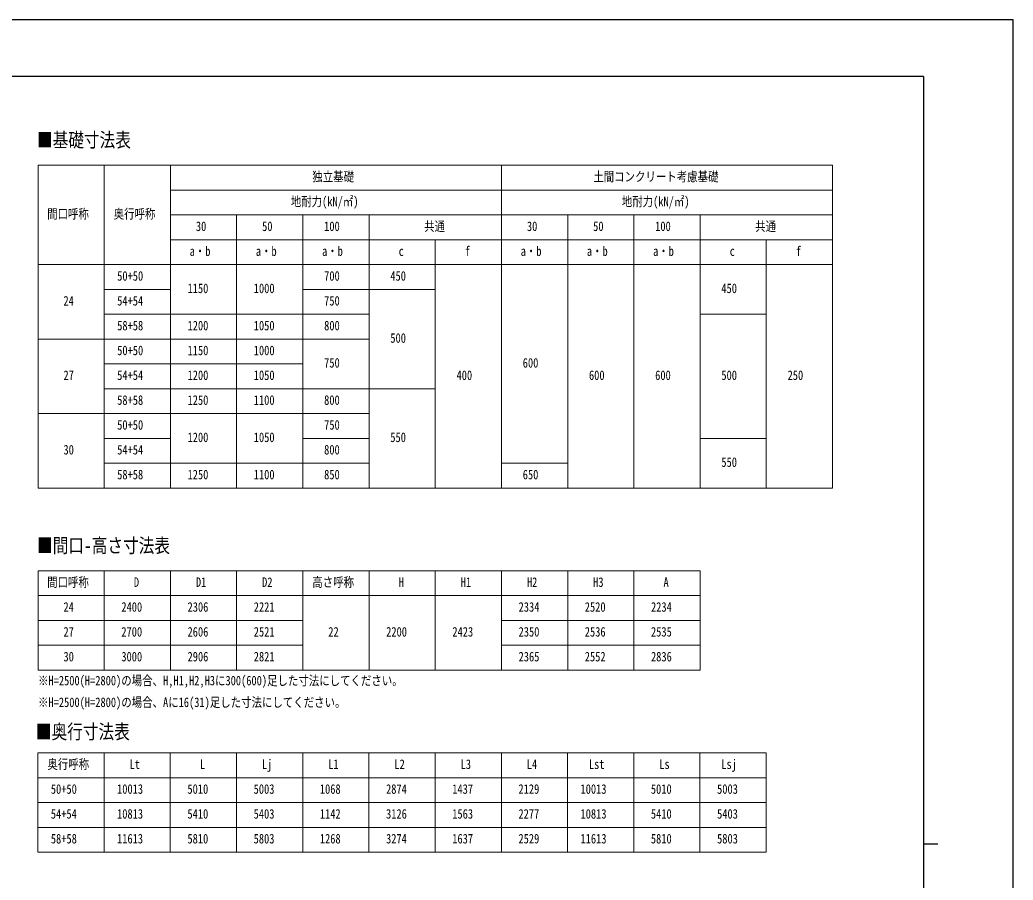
# Model space of a CAD drawing. Units: millimetres, scale not verified. Extents: x -14718 to 14718, y -10397 to 10401.
# Drawn here: x 2715 to 14718, y 6 to 10401 of the extents above; entities that cross this region are included whole.
import ezdxf
from ezdxf.enums import TextEntityAlignment as Align

# ---------------------------------------------------------------- set-up
doc = ezdxf.new("R2010")
doc.units = ezdxf.units.MM
doc.header["$LTSCALE"] = 50
doc.layers.add('0-1_TABLE1', color=7, linetype='Continuous', lineweight=18)
doc.layers.add('0-2_USER1', color=3, linetype='Continuous')
doc.layers.add('0-8_YKK_ZWAK', color=7, linetype='Continuous')
doc.styles.add('ＭＳ ゴシック', font='')
doc.styles.get('ＭＳ ゴシック').set_extended_font_data('MS Gothic')

msp = doc.modelspace()

# ---------------------------------------------------------------- linework, layer by layer
at = {"layer": '0-1_TABLE1'}
for p, q in [((2934.87, 8643.26), (12534.87, 8643.26)), ((2934.87, 8643.26), (2934.87, 4743.26)), ((3734.87, 8643.26), (3734.87, 4743.26)), ((8534.87, 8643.26), (8534.87, 4743.26)), ((4534.87, 8343.26), (12534.87, 8343.26)), ((4534.87, 8043.26), (12534.87, 8043.26)), ((9334.87, 8043.26), (9334.87, 4743.26)), ((10134.87, 8043.26), (10134.87, 4743.26)), ((10934.87, 8043.26), (10934.87, 4743.26)), ((4534.87, 7743.26), (12534.87, 7743.26)), ((7734.87, 7743.26), (7734.87, 4743.26)), ((11734.87, 7743.26), (11734.87, 4743.26)), ((3734.87, 7143.26), (4534.87, 7143.26)), ((6134.87, 7143.26), (7734.87, 7143.26)), ((10934.87, 6843.26), (11734.87, 6843.26)), ((3734.87, 5343.26), (4534.87, 5343.26)), ((6134.87, 5343.26), (6934.87, 5343.26)), ((10934.87, 5343.26), (11734.87, 5343.26)), ((8534.87, 5043.26), (9334.87, 5043.26)), ((2934.87, 3743.26), (10934.87, 3743.26)), ((2934.87, 3743.26), (2934.87, 2543.26)), ((3734.87, 3743.26), (3734.87, 2543.26)), ((4534.87, 3743.26), (4534.87, 2543.26)), ((5334.87, 3743.26), (5334.87, 2543.26)), ((6134.87, 3743.26), (6134.87, 2543.26)), ((6934.87, 3743.26), (6934.87, 2543.26)), ((7734.87, 3743.26), (7734.87, 2543.26)), ((8534.87, 3743.26), (8534.87, 2543.26)), ((9334.87, 3743.26), (9334.87, 2543.26)), ((10134.87, 3743.26), (10134.87, 2543.26)), ((10934.87, 3743.26), (10934.87, 2543.26)), ((2934.87, 3443.26), (10934.87, 3443.26)), ((2934.87, 3143.26), (6134.87, 3143.26)), ((8534.87, 3143.26), (10934.87, 3143.26)), ((2934.87, 2843.26), (6134.87, 2843.26)), ((8534.87, 2843.26), (10934.87, 2843.26)), ((2934.87, 2543.26), (10934.87, 2543.26)), ((2933.37, 1543.26), (11733.37, 1543.26)), ((2933.37, 1543.26), (2933.37, 343.26)), ((3733.37, 1543.26), (3733.37, 343.26)), ((4533.37, 1543.26), (4533.37, 343.26)), ((5333.37, 1543.26), (5333.37, 343.26)), ((6133.37, 1543.26), (6133.37, 343.26)), ((6933.37, 1543.26), (6933.37, 343.26)), ((7733.37, 1543.26), (7733.37, 343.26)), ((8533.37, 1543.26), (8533.37, 343.26)), ((9333.37, 1543.26), (9333.37, 343.26)), ((10133.37, 1543.26), (10133.37, 343.26)), ((10933.37, 1543.26), (10933.37, 343.26)), ((11733.37, 1543.26), (11733.37, 343.26)), ((2933.37, 1243.26), (11733.37, 1243.26)), ((2933.37, 943.26), (11733.37, 943.26)), ((2933.37, 643.26), (11733.37, 643.26)), ((2933.37, 343.26), (11733.37, 343.26))]:
    msp.add_line(p, q, dxfattribs=at)
for points in [[(4534.87, 8643.26), (4534.87, 7443.26), (4534.87, 6543.26), (4534.87, 6243.26), (4534.87, 5943.26), (4534.87, 4743.26)], [(12534.87, 8643.26), (12534.87, 7743.26), (12534.87, 4743.26)], [(5334.87, 8043.26), (5334.87, 6843.26), (5334.87, 4743.26)], [(6134.87, 8043.26), (6134.87, 6843.26), (6134.87, 6543.26), (6134.87, 5343.26), (6134.87, 4743.26)], [(6934.87, 8043.26), (6934.87, 5943.26), (6934.87, 4743.26)], [(2934.87, 7443.26), (3734.87, 7443.26), (4534.87, 7443.26), (12534.87, 7443.26)], [(3734.87, 6843.26), (4534.87, 6843.26), (6934.87, 6843.26)], [(2934.87, 6543.26), (3734.87, 6543.26), (4534.87, 6543.26), (6934.87, 6543.26)], [(3734.87, 6243.26), (4534.87, 6243.26), (6134.87, 6243.26)], [(3734.87, 5943.26), (5334.87, 5943.26), (7734.87, 5943.26)], [(2934.87, 5643.26), (3734.87, 5643.26), (4534.87, 5643.26), (6934.87, 5643.26)], [(3734.87, 5043.26), (4534.87, 5043.26), (6934.87, 5043.26)], [(2934.87, 4743.26), (4534.87, 4743.26), (7734.87, 4743.26), (8534.87, 4743.26), (10134.87, 4743.26), (12534.87, 4743.26)]]:
    msp.add_lwpolyline(points, dxfattribs=at)
at = {"layer": '0-8_YKK_ZWAK'}
for p, q in [((13632.57, 9718.4), (-13667.43, 9718.4)), ((13632.57, 9718.4), (13632.57, -8831.6)), ((13632.57, 443.4), (13807.57, 443.4))]:
    msp.add_line(p, q, dxfattribs=at)
msp.add_lwpolyline([(-14717.5, -10389.1), (14717.5, -10389.1), (14717.5, 10400.9), (-14717.5, 10400.9)], close=True, dxfattribs=at)

# ---------------------------------------------------------------- texts
at = {"layer": '0-1_TABLE1', "style": 'ＭＳ ゴシック', "width": 0.8}
for s, p in [('独立基礎', (6249.27, 8414.51)), ('土間コンクリート考慮基礎', (9644.47, 8414.51)), ('地耐力(kN/㎡)', (5988.87, 8114.51)), ('地耐力(kN/㎡)', (9988.87, 8114.51)), ('間口呼称', (3045.07, 7964.51)), ('奥行呼称', (3849.27, 7964.51)), ('30', (4842.47, 7814.51)), ('50', (5642.47, 7814.51)), ('100', (6392.07, 7814.51)), ('共通', (7600.47, 7814.51)), ('30', (8842.47, 7814.51)), ('50', (9642.47, 7814.51)), ('100', (10392.07, 7814.51)), ('共通', (11600.47, 7814.51)), ('a・b', (4766.87, 7514.51)), ('a・b', (5566.87, 7514.51)), ('a・b', (6366.87, 7514.51)), ('c', (7292.87, 7514.51)), ('f', (8092.87, 7514.51)), ('a・b', (8766.87, 7514.51)), ('a・b', (9566.87, 7514.51)), ('a・b', (10366.87, 7514.51)), ('c', (11292.87, 7514.51)), ('f', (12092.87, 7514.51)), ('50+50', (3891.27, 7214.51)), ('700', (6392.07, 7214.51)), ('450', (7192.07, 7214.51)), ('1150', (4741.67, 7064.51)), ('1000', (5541.67, 7064.51)), ('450', (11192.07, 7064.51)), ('24', (3242.47, 6914.51)), ('54+54', (3891.27, 6914.51)), ('750', (6392.07, 6914.51)), ('58+58', (3891.27, 6614.51)), ('1200', (4741.67, 6614.51)), ('1050', (5541.67, 6614.51)), ('800', (6392.07, 6614.51)), ('500', (7192.07, 6464.51)), ('50+50', (3891.27, 6314.51)), ('1150', (4741.67, 6314.51)), ('1000', (5541.67, 6314.51)), ('750', (6392.07, 6164.51)), ('600', (8792.07, 6164.51)), ('27', (3242.47, 6014.51)), ('54+54', (3891.27, 6014.51)), ('1200', (4741.67, 6014.51)), ('1050', (5541.67, 6014.51)), ('400', (7992.07, 6014.51)), ('600', (9592.07, 6014.51)), ('600', (10392.07, 6014.51)), ('500', (11192.07, 6014.51)), ('250', (11992.07, 6014.51)), ('58+58', (3891.27, 5714.51)), ('1250', (4741.67, 5714.51)), ('1100', (5541.67, 5714.51)), ('800', (6392.07, 5714.51)), ('50+50', (3891.27, 5414.51)), ('750', (6392.07, 5414.51)), ('1200', (4741.67, 5264.51)), ('1050', (5541.67, 5264.51)), ('550', (7192.07, 5264.51)), ('30', (3242.47, 5114.51)), ('54+54', (3891.27, 5114.51)), ('800', (6392.07, 5114.51)), ('550', (11192.07, 4964.51)), ('58+58', (3891.27, 4814.51)), ('1250', (4741.67, 4814.51)), ('1100', (5541.67, 4814.51)), ('850', (6392.07, 4814.51)), ('650', (8792.07, 4814.51)), ('間口呼称', (3045.07, 3514.51)), ('D', (4092.87, 3514.51)), ('D1', (4842.47, 3514.51)), ('D2', (5642.47, 3514.51)), ('高さ呼称', (6249.27, 3514.51)), ('H', (7292.87, 3514.51)), ('H1', (8042.47, 3514.51)), ('H2', (8842.47, 3514.51)), ('H3', (9642.47, 3514.51)), ('A', (10492.87, 3514.51)), ('24', (3242.47, 3214.51)), ('2400', (3941.67, 3214.51)), ('2306', (4741.67, 3214.51)), ('2221', (5541.67, 3214.51)), ('2334', (8741.67, 3214.51)), ('2520', (9541.67, 3214.51)), ('2234', (10341.67, 3214.51)), ('27', (3242.47, 2914.51)), ('2700', (3941.67, 2914.51)), ('2606', (4741.67, 2914.51)), ('2521', (5541.67, 2914.51)), ('22', (6442.47, 2914.51)), ('2200', (7141.67, 2914.51)), ('2423', (7941.67, 2914.51)), ('2350', (8741.67, 2914.51)), ('2536', (9541.67, 2914.51)), ('2535', (10341.67, 2914.51)), ('30', (3242.47, 2614.51)), ('3000', (3941.67, 2614.51)), ('2906', (4741.67, 2614.51)), ('2821', (5541.67, 2614.51)), ('2365', (8741.67, 2614.51)), ('2552', (9541.67, 2614.51)), ('2836', (10341.67, 2614.51)), ('奥行呼称', (3047.77, 1314.51)), ('Lt', (4040.97, 1314.51)), ('L', (4891.37, 1314.51)), ('Lj', (5640.97, 1314.51)), ('L1', (6440.97, 1314.51)), ('L2', (7240.97, 1314.51)), ('L3', (8040.97, 1314.51)), ('L4', (8840.97, 1314.51)), ('Lst', (9590.57, 1314.51)), ('Ls', (10440.97, 1314.51)), ('Lsj', (11190.57, 1314.51)), ('50+50', (3089.77, 1014.51)), ('10013', (3889.77, 1014.51)), ('5010', (4740.17, 1014.51)), ('5003', (5540.17, 1014.51)), ('1068', (6340.17, 1014.51)), ('2874', (7140.17, 1014.51)), ('1437', (7940.17, 1014.51)), ('2129', (8740.17, 1014.51)), ('10013', (9489.77, 1014.51)), ('5010', (10340.17, 1014.51)), ('5003', (11140.17, 1014.51)), ('54+54', (3089.77, 714.51)), ('10813', (3889.77, 714.51)), ('5410', (4740.17, 714.51)), ('5403', (5540.17, 714.51)), ('1142', (6340.17, 714.51)), ('3126', (7140.17, 714.51)), ('1563', (7940.17, 714.51)), ('2277', (8740.17, 714.51)), ('10813', (9489.77, 714.51)), ('5410', (10340.17, 714.51)), ('5403', (11140.17, 714.51)), ('58+58', (3089.77, 414.51)), ('11613', (3889.77, 414.51)), ('5810', (4740.17, 414.51)), ('5803', (5540.17, 414.51)), ('1268', (6340.17, 414.51)), ('3274', (7140.17, 414.51)), ('1637', (7940.17, 414.51)), ('2529', (8740.17, 414.51)), ('11613', (9489.77, 414.51)), ('5810', (10340.17, 414.51)), ('5803', (11140.17, 414.51))]:
    msp.add_text(s, height=115.5, dxfattribs=at).set_placement(p, align=Align.BOTTOM_LEFT)
at = {"layer": '0-2_USER1', "style": 'ＭＳ ゴシック', "width": 0.8}
for s, height, p in [('■基礎寸法表', 173.2, (2923.29, 8811.6)), ('■間口-高さ寸法表', 173.2, (2923.29, 3911.1)), ('※H=2500(H=2800)の場合、H,H1,H2,H3に300(600)足した寸法にしてください。', 115.5, (2934.87, 2325.11)), ('※H=2500(H=2800)の場合、Aに16(31)足した寸法にしてください。', 115.5, (2934.87, 2062.61)), ('■奥行寸法表', 173.2, (2909.66, 1660.96))]:
    msp.add_text(s, height=height, dxfattribs=at).set_placement(p, align=Align.BOTTOM_LEFT)

doc.saveas('drawing.dxf')
